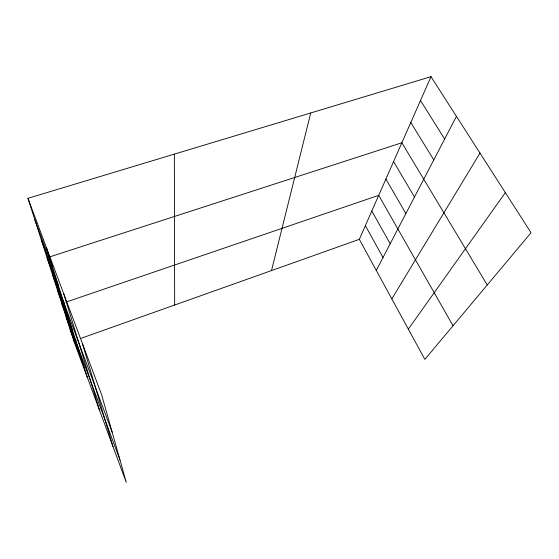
<?xml version="1.0" encoding="UTF-8"?>
<svg xmlns="http://www.w3.org/2000/svg" width="559" height="559" viewBox="0 0 559 559"><rect width="100%" height="100%" fill="white"/><g stroke="black" fill="none" stroke-linecap="round" stroke-linejoin="round"><path stroke-width="0.84" d="M271.513 270.57L310.748 112.967M359.325 239.343L431.003 76.667L531.05 232.747L424.847 359.374L359.325 239.343L80.342 338.565M376.305 270.437L456.437 116.342M391.831 298.883L479.992 153.089M408.329 329.111L505.336 192.631M431.003 76.667L27.95 198.312L101.703 395.003L126.264 482.333L73.781 340.899L76.241 340.026M64.236 302.705L61.776 303.544L119.982 460.008M65.885 302.139L378.716 195.343L453.042 325.764M420.501 100.515L444.622 139.051M410.823 122.477L433.763 159.937M487.238 284.985L401.879 142.769L47.054 257.748L112.135 432.114M393.592 161.579L414.478 197.02M385.892 179.055L405.876 213.566M371.812 211.009L390.182 243.738M365.369 225.64L383.013 257.531M34.924 220.001L52.742 267.607M41.261 239.727L58.415 285.621M52.371 274.28L68.324 317.072M57.263 289.492L72.67 330.879M66.081 316.939L80.496 355.72M70.071 329.356L84.032 366.935M27.95 198.312L73.781 340.899M46.488 247.756L87.309 377.346M63.789 293.901L99.726 410.802M82.536 343.897L112.96 446.48M174.359 154.13L174.66 305.018"/></g></svg>
